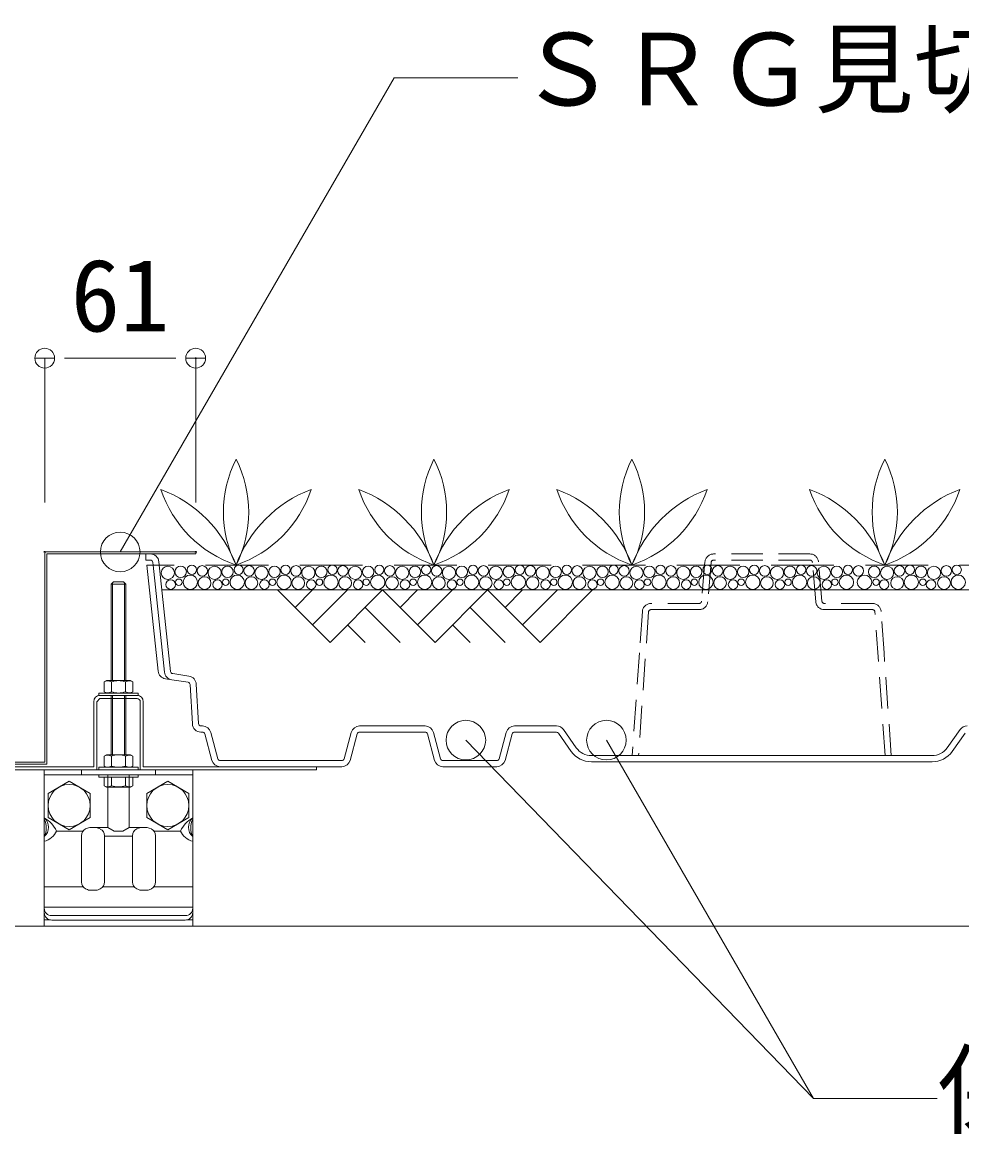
# Model space of a CAD drawing. Units: millimetres, scale not verified. Extents: x -3947 to 3947, y -2774 to 2774.
# Drawn here: x 1370.4 to 1750.1, y 1577 to 2026.6 of the extents above; entities that cross this region are included whole.
import ezdxf
from ezdxf.enums import TextEntityAlignment as Align

# ---------------------------------------------------------------- set-up
doc = ezdxf.new("R2010")
doc.units = ezdxf.units.MM
doc.header["$LTSCALE"] = 2
doc.header["$PDMODE"] = 32
doc.header["$PDSIZE"] = 0.4
doc.linetypes.add('USER1', pattern=[19.05, 12.7, -6.35])
doc.linetypes.add('USER2', pattern=[9.525, 6.35, -3.175])
for name, color, linetype, lineweight in [('0-0_0', 7, 'Continuous', 20), ('0-3_MOJI', 7, 'Continuous', 18), ('0-4_sunpo', 7, 'Continuous', 20), ('0-5_ecom', 7, 'Continuous', 20), ('0-6_KANAMONO', 4, 'Continuous', 18), ('0-7_KANAMONO_SCREW', 4, 'Continuous', 18), ('0-8_GREEN', 7, 'Continuous', 20)]:
    doc.layers.add(name, color=color, linetype=linetype, lineweight=lineweight)
doc.layers.add('0-2_DEFPOINTS', color=7, linetype='Continuous')
doc.styles.add('ＭＳ ゴシック', font='')
doc.styles.get('ＭＳ ゴシック').set_extended_font_data('MS Gothic')

# ---------------------------------------------------------------- blocks, each defined once
blk = doc.blocks.new('_Dot')
at = {"layer": '0-0_0'}
for p, q in [((-0.5, 0), (-1, 0)), ((0.25, 0), (-0.25, 0))]:
    blk.add_line(p, q, dxfattribs=at)
blk.add_circle((0, 0), 0.25, dxfattribs=at)
blk = doc.blocks.new('D17')
at = {"layer": '0-2_DEFPOINTS'}
for p in [(5636.7, 4844.048), (5575.7, 4765.725), (5636.7, 4765.725)]:
    blk.add_point(p, dxfattribs=at)
at = {"layer": '0-4_sunpo'}
for p, q in [((5575.7, 4785.725), (5575.7, 4844.048)), ((5591.7, 4844.048), (5620.7, 4844.048)), ((5636.7, 4785.725), (5636.7, 4844.048))]:
    blk.add_line(p, q, dxfattribs=at)
at = {"layer": '0-4_sunpo', "xscale": 16, "yscale": 16, "rotation": 180}
blk.add_blockref('_Dot', (5575.7, 4844.048), dxfattribs=at)
at = {"layer": '0-4_sunpo', "xscale": 16, "yscale": 16}
blk.add_blockref('_Dot', (5636.7, 4844.048), dxfattribs=at)
at = {"layer": '0-4_sunpo', "style": 'ＭＳ ゴシック'}
blk.add_text('61', height=29.33, dxfattribs=at).set_placement((5586.2, 4846.048), align=Align.BOTTOM_LEFT)
blk = doc.blocks.new('D18')
at = {"layer": '0-2_DEFPOINTS'}
for p in [(5463.864, 4765.725), (5575.7, 4765.725), (5524.7, 4680.725)]:
    blk.add_point(p, dxfattribs=at)
at = {"layer": '0-4_sunpo'}
for p, q in [((5555.7, 4765.725), (5463.864, 4765.725)), ((5463.864, 4696.725), (5463.864, 4749.725)), ((5504.7, 4680.725), (5463.864, 4680.725))]:
    blk.add_line(p, q, dxfattribs=at)
at = {"layer": '0-4_sunpo', "xscale": 16, "yscale": 16}
for p, rotation in [((5463.864, 4765.725), 90), ((5463.864, 4680.725), 270)]:
    blk.add_blockref('_Dot', p, dxfattribs=dict(at, rotation=rotation))
at = {"layer": '0-4_sunpo', "style": 'ＭＳ ゴシック'}
blk.add_text('85', height=29.33, rotation=90, dxfattribs=at).set_placement((5461.864, 4703.225), align=Align.BOTTOM_LEFT)

msp = doc.modelspace()

# ---------------------------------------------------------------- linework, layer by layer
at = {"layer": '0-3_MOJI'}
for p, q in [((1409.999, 1812.497), (1520.673, 2004.189)), ((1520.673, 2004.189), (1570.673, 2004.189)), ((1549.714, 1736.467), (1690.156, 1591.578)), ((1606.504, 1736.467), (1690.156, 1591.578)), ((1690.156, 1591.578), (1740.156, 1591.578))]:
    msp.add_line(p, q, dxfattribs=at)
for centre in [(1409.999, 1812.497), (1549.714, 1736.467), (1606.504, 1736.467)]:
    msp.add_circle(centre, 8, dxfattribs=at)
at = {"layer": '0-5_ecom'}
for p, q in [((1425.659, 1808.566), (1430.359, 1764.226)), ((1888.796, 1797.197), (1426.864, 1797.197)), ((1473.612, 1797.197), (1494.825, 1775.984)), ((1487.754, 1797.197), (1480.683, 1790.126)), ((1501.896, 1797.197), (1487.754, 1783.055)), ((1516.038, 1797.197), (1494.825, 1775.984)), ((1516.038, 1797.197), (1537.251, 1775.984)), ((1530.18, 1797.197), (1523.109, 1790.126)), ((1544.322, 1797.197), (1530.18, 1783.055)), ((1558.465, 1797.197), (1537.251, 1775.984)), ((1558.465, 1797.197), (1579.678, 1775.984)), ((1572.607, 1797.197), (1565.536, 1790.126)), ((1586.749, 1797.197), (1572.607, 1783.055)), ((1600.891, 1797.197), (1579.678, 1775.984)), ((1508.967, 1790.126), (1523.109, 1775.984)), ((1551.394, 1790.126), (1565.536, 1775.984)), ((1501.896, 1783.055), (1508.967, 1775.984)), ((1544.323, 1783.055), (1551.394, 1775.984)), ((1431.198, 1763.343), (1437.793, 1762.301)), ((1430.807, 1760.874), (1428.251, 1761.278)), ((1437.403, 1759.832), (1430.807, 1760.874)), ((1439.151, 1742.998), (1438.245, 1758.901)), ((1440.741, 1759.043), (1441.647, 1743.14)), ((1442.645, 1742.197), (1443.232, 1742.197)), ((1506.767, 1742.197), (1533.232, 1742.197)), ((1569.367, 1742.197), (1586.282, 1742.197)), ((1589.138, 1740.72), (1594.35, 1733.362)), ((1744.248, 1733.362), (1749.46, 1740.72)), ((1443.232, 1739.697), (1442.645, 1739.697)), ((1447.055, 1728.291), (1444.198, 1738.956)), ((1446.613, 1739.603), (1449.47, 1728.938)), ((1500.528, 1728.938), (1503.386, 1739.603)), ((1505.801, 1738.956), (1502.943, 1728.291)), ((1533.232, 1739.697), (1506.766, 1739.697)), ((1537.055, 1728.291), (1534.198, 1738.956)), ((1536.613, 1739.603), (1539.47, 1728.938)), ((1563.128, 1728.938), (1565.986, 1739.603)), ((1568.401, 1738.956), (1565.543, 1728.291)), ((1586.282, 1739.697), (1569.366, 1739.697)), ((1592.31, 1731.917), (1587.098, 1739.275)), ((1751.5, 1739.275), (1746.288, 1731.917)), ((1450.436, 1728.197), (1499.562, 1728.197)), ((1540.436, 1728.197), (1562.162, 1728.197)), ((1600.47, 1730.197), (1738.128, 1730.197)), ((1738.128, 1727.697), (1600.47, 1727.697)), ((1499.562, 1725.697), (1450.436, 1725.697)), ((1562.162, 1725.697), (1540.436, 1725.697))]:
    msp.add_line(p, q, dxfattribs=at)
at = {"layer": '0-5_ecom', "linetype": 'USER2'}
for p, q in [((1646.352, 1808.498), (1644.982, 1792.611)), ((1648.843, 1808.283), (1647.472, 1792.396)), ((1688.759, 1811.697), (1649.839, 1811.697)), ((1688.759, 1809.197), (1649.839, 1809.197)), ((1691.126, 1792.396), (1689.755, 1808.283)), ((1693.617, 1792.611), (1692.246, 1808.498)), ((1643.985, 1791.697), (1624.532, 1791.697)), ((1714.066, 1791.697), (1694.613, 1791.697)), ((1623.535, 1788.266), (1619.474, 1730.197)), ((1719.124, 1730.197), (1715.064, 1788.266))]:
    msp.add_line(p, q, dxfattribs=at)
at = {"layer": '0-5_ecom', "color": 3, "linetype": 'USER1', "lineweight": 18}
msp.add_line((1888.971, 1807.197), (1423.29, 1807.197), dxfattribs=at)
at = {"layer": '0-5_ecom'}
for points in [[(1422.179, 1809.197), (1420.299, 1809.197), (1420.299, 1811.697), (1422.179, 1811.697)], [(1427.873, 1763.962), (1423.29, 1807.197), (1423.173, 1808.302)], [(1425.316, 1764.366), (1420.776, 1807.197), (1423.29, 1807.197)]]:
    msp.add_lwpolyline(points, dxfattribs=at)
at = {"layer": '0-5_ecom', "linetype": 'USER2'}
for points in [[(1621.041, 1788.441), (1619.87, 1771.697), (1616.968, 1730.197)], [(1643.985, 1789.197), (1635.552, 1789.197), (1624.532, 1789.197)], [(1714.066, 1789.197), (1703.047, 1789.197), (1694.613, 1789.197)], [(1721.63, 1730.197), (1718.729, 1771.697), (1717.558, 1788.441)]]:
    msp.add_lwpolyline(points, dxfattribs=at)
at = {"layer": '0-5_ecom'}
for centre, radius in [((1429.217, 1804.054), 2.658), ((1434.44, 1804.465), 2.322), ((1438.343, 1800.283), 2.903), ((1438.945, 1805.305), 1.865), ((1443.164, 1804.866), 2.127), ((1448.159, 1804.054), 2.658), ((1453.383, 1804.465), 2.322), ((1457.286, 1800.283), 2.903), ((1457.887, 1805.305), 1.865), ((1462.106, 1804.866), 2.127), ((1467.102, 1804.054), 2.658), ((1472.325, 1804.465), 2.322), ((1476.229, 1800.283), 2.903), ((1476.83, 1805.305), 1.865), ((1481.049, 1804.866), 2.127), ((1486.045, 1804.054), 2.658), ((1491.268, 1804.465), 2.322), ((1495.172, 1800.283), 2.903), ((1495.773, 1805.305), 1.865), ((1499.992, 1804.866), 2.127), ((1504.988, 1804.054), 2.658), ((1510.211, 1804.465), 2.322), ((1514.114, 1800.283), 2.903), ((1514.716, 1805.305), 1.865), ((1518.935, 1804.866), 2.127), ((1523.93, 1804.054), 2.658), ((1529.154, 1804.465), 2.322), ((1533.057, 1800.283), 2.903), ((1533.658, 1805.305), 1.865), ((1537.877, 1804.866), 2.127), ((1542.873, 1804.054), 2.658), ((1548.096, 1804.465), 2.322), ((1552, 1800.283), 2.903), ((1552.601, 1805.305), 1.865), ((1556.82, 1804.866), 2.127), ((1561.816, 1804.054), 2.658), ((1567.039, 1804.465), 2.322), ((1570.943, 1800.283), 2.903), ((1571.544, 1805.305), 1.865), ((1575.763, 1804.866), 2.127), ((1580.759, 1804.054), 2.658), ((1585.982, 1804.465), 2.322), ((1589.885, 1800.283), 2.903), ((1590.487, 1805.305), 1.865), ((1594.706, 1804.866), 2.127), ((1599.701, 1804.054), 2.658), ((1604.925, 1804.465), 2.322), ((1608.828, 1800.283), 2.903), ((1609.429, 1805.305), 1.865), ((1613.648, 1804.866), 2.127), ((1618.644, 1804.054), 2.658), ((1623.867, 1804.465), 2.322), ((1627.771, 1800.283), 2.903), ((1628.372, 1805.305), 1.865), ((1632.591, 1804.866), 2.127), ((1637.587, 1804.054), 2.658), ((1642.81, 1804.465), 2.322), ((1646.714, 1800.283), 2.903), ((1647.315, 1805.305), 1.865), ((1651.534, 1804.866), 2.127), ((1656.53, 1804.054), 2.658), ((1661.753, 1804.465), 2.322), ((1665.656, 1800.283), 2.903), ((1666.258, 1805.305), 1.865), ((1670.477, 1804.866), 2.127), ((1675.472, 1804.054), 2.658), ((1680.696, 1804.465), 2.322), ((1684.599, 1800.283), 2.903), ((1685.2, 1805.305), 1.865), ((1689.419, 1804.866), 2.127), ((1694.415, 1804.054), 2.658), ((1699.638, 1804.465), 2.322), ((1703.542, 1800.283), 2.903), ((1704.143, 1805.305), 1.865), ((1708.362, 1804.866), 2.127), ((1710.827, 1800.283), 2.903), ((1714.731, 1804.465), 2.322), ((1719.954, 1804.054), 2.658), ((1724.95, 1804.866), 2.127), ((1729.77, 1800.283), 2.903), ((1729.169, 1805.305), 1.865), ((1733.674, 1804.465), 2.322), ((1738.897, 1804.054), 2.658), ((1743.893, 1804.866), 2.127), ((1748.713, 1800.283), 2.903), ((1748.112, 1805.305), 1.865), ((1430.389, 1799.322), 1.925), ((1433.68, 1800.265), 1.311), ((1444.079, 1799.922), 2.579), ((1449.332, 1799.322), 1.925), ((1452.623, 1800.265), 1.311), ((1463.022, 1799.922), 2.579), ((1468.275, 1799.322), 1.925), ((1471.565, 1800.265), 1.311), ((1481.965, 1799.922), 2.579), ((1487.217, 1799.322), 1.925), ((1490.508, 1800.265), 1.311), ((1500.908, 1799.922), 2.579), ((1506.16, 1799.322), 1.925), ((1509.451, 1800.265), 1.311), ((1519.85, 1799.922), 2.579), ((1525.103, 1799.322), 1.925), ((1528.394, 1800.265), 1.311), ((1538.793, 1799.922), 2.579), ((1544.046, 1799.322), 1.925), ((1547.336, 1800.265), 1.311), ((1557.736, 1799.922), 2.579), ((1562.988, 1799.322), 1.925), ((1566.279, 1800.265), 1.311), ((1576.679, 1799.922), 2.579), ((1581.931, 1799.322), 1.925), ((1585.222, 1800.265), 1.311), ((1595.621, 1799.922), 2.579), ((1600.874, 1799.322), 1.925), ((1604.165, 1800.265), 1.311), ((1614.564, 1799.922), 2.579), ((1619.817, 1799.322), 1.925), ((1623.107, 1800.265), 1.311), ((1633.507, 1799.922), 2.579), ((1638.759, 1799.322), 1.925), ((1642.05, 1800.265), 1.311), ((1652.45, 1799.922), 2.579), ((1657.702, 1799.322), 1.925), ((1660.993, 1800.265), 1.311), ((1671.392, 1799.922), 2.579), ((1676.645, 1799.322), 1.925), ((1679.936, 1800.265), 1.311), ((1690.335, 1799.922), 2.579), ((1695.588, 1799.322), 1.925), ((1698.878, 1800.265), 1.311), ((1715.491, 1800.265), 1.311), ((1718.782, 1799.322), 1.925), ((1724.034, 1799.922), 2.579), ((1734.434, 1800.265), 1.311), ((1737.725, 1799.322), 1.925), ((1742.977, 1799.922), 2.579)]:
    msp.add_circle(centre, radius, dxfattribs=at)
for centre, radius, start, end in [((1422.179, 1808.197), 3.5, 6.05076, 90), ((1422.179, 1808.197), 1, 6.05058, 90), ((1428.797, 1764.735), 3.5, 186.05076, 261.02313), ((1431.354, 1764.331), 3.5, 186.05076, 261.02313), ((1431.354, 1764.331), 1, 186.05076, 261.02311), ((1437.247, 1758.844), 1, 3.25935, 81.02313), ((1437.247, 1758.844), 3.5, 3.25935, 81.02311), ((1442.645, 1743.197), 3.5, 183.25935, 270), ((1442.645, 1743.197), 1, 183.25935, 270), ((1443.232, 1738.697), 3.5, 15.00004, 90), ((1506.767, 1738.697), 3.5, 90, 164.99996), ((1533.232, 1738.697), 3.5, 15.00004, 90), ((1569.367, 1738.697), 3.5, 90, 164.99996), ((1586.282, 1738.697), 3.5, 35.31126, 90), ((1752.316, 1738.697), 3.5, 90, 144.68874), ((1443.232, 1738.697), 1, 14.99997, 90), ((1506.766, 1738.697), 1, 90, 165.00003), ((1533.232, 1738.697), 1, 14.99997, 90), ((1569.366, 1738.697), 1, 90, 165.00003), ((1586.282, 1738.697), 1, 35.31121, 90), ((1600.47, 1737.697), 10, 215.31121, 270), ((1600.47, 1737.697), 7.5, 215.31126, 270), ((1738.128, 1737.697), 7.5, 270, 324.68874), ((1738.128, 1737.697), 10, 270, 324.68879), ((1450.436, 1729.197), 3.5, 194.99997, 270), ((1450.436, 1729.197), 1, 195.00004, 270), ((1499.562, 1729.197), 1, 270, 344.99996), ((1499.562, 1729.197), 3.5, 270, 345.00003), ((1540.436, 1729.197), 3.5, 194.99997, 270), ((1540.436, 1729.197), 1, 195.00004, 270), ((1562.162, 1729.197), 1, 270, 344.99996), ((1562.162, 1729.197), 3.5, 270, 345.00003)]:
    msp.add_arc(centre, radius, start, end, dxfattribs=at)
at = {"layer": '0-5_ecom', "linetype": 'USER2'}
for centre, radius, start, end in [((1649.839, 1808.197), 3.5, 90, 175.06815), ((1649.839, 1808.197), 1, 90, 175.06819), ((1688.759, 1808.197), 3.5, 4.93185, 90), ((1688.759, 1808.197), 1, 4.93181, 90), ((1624.532, 1788.197), 3.5, 90, 175.99999), ((1643.985, 1792.697), 1, 270, 355.06815), ((1643.985, 1792.697), 3.5, 270, 355.06819), ((1694.613, 1792.697), 3.5, 184.93181, 270), ((1694.613, 1792.697), 1, 184.93185, 270), ((1714.066, 1788.197), 3.5, 4.00001, 90), ((1624.532, 1788.197), 1, 90, 176), ((1714.066, 1788.197), 1, 4, 90)]:
    msp.add_arc(centre, radius, start, end, dxfattribs=at)
at = {"layer": '0-6_KANAMONO'}
for p, q in [((1416.799, 1754.497), (1401.799, 1754.497)), ((1401.799, 1753.297), (1416.799, 1753.297)), ((1379.299, 1661.271), (1379.299, 1724.497)), ((1379.299, 1722.497), (1439.299, 1722.497)), ((1394.349, 1724.497), (1394.349, 1722.497)), ((1405.049, 1722.497), (1405.049, 1701.132)), ((1413.549, 1722.497), (1413.549, 1701.132)), ((1424.249, 1724.497), (1424.249, 1722.497)), ((1384.199, 1699.732), (1394.964, 1699.732)), ((1393.896, 1699.732), (1394.299, 1699.732)), ((1395.995, 1700.551), (1396.787, 1700.933)), ((1397.657, 1701.132), (1405.049, 1701.132)), ((1401.106, 1700.939), (1401.935, 1700.546)), ((1405.049, 1701.132), (1407.499, 1699.697)), ((1407.499, 1699.697), (1411.099, 1699.697)), ((1413.549, 1701.132), (1411.099, 1699.697)), ((1413.549, 1701.132), (1420.899, 1701.132)), ((1416.645, 1700.551), (1417.437, 1700.933)), ((1421.756, 1700.939), (1422.585, 1700.546)), ((1423.623, 1699.732), (1434.399, 1699.732)), ((1394.299, 1679.115), (1394.299, 1697.849)), ((1403.649, 1697.835), (1403.649, 1697.697)), ((1403.649, 1697.697), (1414.949, 1697.697)), ((1403.649, 1697.697), (1403.649, 1679.129)), ((1414.949, 1697.849), (1414.949, 1697.697)), ((1414.949, 1697.697), (1414.949, 1679.115)), ((1424.299, 1697.835), (1424.299, 1679.129)), ((1379.299, 1677.232), (1394.964, 1677.232)), ((1402.973, 1677.232), (1415.614, 1677.232)), ((1423.623, 1677.232), (1439.299, 1677.232)), ((1395.995, 1676.414), (1396.787, 1676.031)), ((1397.657, 1675.832), (1400.249, 1675.832)), ((1401.106, 1676.026), (1401.935, 1676.419)), ((1416.645, 1676.414), (1417.437, 1676.031)), ((1418.307, 1675.832), (1420.899, 1675.832)), ((1421.756, 1676.026), (1422.585, 1676.419)), ((1439.299, 1668.932), (1379.299, 1668.932)), ((1379.299, 1663.771), (1381.82, 1663.771)), ((1382.299, 1665.532), (1436.299, 1665.532)), ((1436.299, 1663.732), (1382.299, 1663.732)), ((1436.778, 1663.771), (1439.299, 1663.771)), ((2059.299, 1661.271), (1259.299, 1661.271)), ((1379.299, 1661.271), (1439.299, 1661.271))]:
    msp.add_line(p, q, dxfattribs=at)
for points in [[(1328.499, 1727.497), (1379.499, 1727.497), (1379.499, 1812.497), (1440.499, 1812.497), (1440.499, 1811.697), (1380.299, 1811.697), (1380.299, 1726.697), (1329.299, 1726.697), (1329.299, 1707.497), (1328.499, 1707.497)], [(1401.299, 1754.497), (1417.299, 1754.497), (1417.299, 1755.497), (1401.299, 1755.497)], [(1401.299, 1724.497), (1417.299, 1724.497), (1417.299, 1725.497), (1401.299, 1725.497)], [(1401.299, 1721.497), (1417.299, 1721.497), (1417.299, 1722.497), (1401.299, 1722.497)], [(1380.849, 1705.126), (1380.849, 1714.941), (1389.349, 1719.849), (1397.849, 1714.941), (1397.849, 1705.126), (1389.349, 1700.219)], [(1420.749, 1705.126), (1420.749, 1714.941), (1429.249, 1719.849), (1437.749, 1714.941), (1437.749, 1705.126), (1429.249, 1700.219)]]:
    msp.add_lwpolyline(points, close=True, dxfattribs=at)
for points in [[(1399.299, 1751.997), (1399.299, 1725.697), (1329.299, 1725.697), (1329.299, 1724.497), (1400.499, 1724.497), (1400.499, 1751.997), (1401.799, 1753.297)], [(1418.099, 1751.997), (1418.099, 1724.497), (1489.299, 1724.497), (1489.299, 1725.697), (1419.299, 1725.697), (1419.299, 1751.997)], [(1379.299, 1724.497), (1439.299, 1724.497), (1439.299, 1661.271)]]:
    msp.add_lwpolyline(points, dxfattribs=at)
for centre in [(1389.349, 1710.034), (1429.249, 1710.034)]:
    msp.add_circle(centre, 8.5, dxfattribs=at)
for centre, radius, start, end in [((1401.799, 1751.997), 2.5, 90, 180), ((1416.799, 1751.997), 2.5, 0, 90), ((1416.799, 1751.997), 1.3, 360, 90), ((1374.079, 1695.226), 11.078, 24.00558, 61.88861), ((1375.924, 1701.233), 5.055, 311.88798, 48.11202), ((1372.05, 1700.983), 8.055, 334.14214, 25.85786), ((1444.519, 1695.226), 11.078, 118.11139, 155.99442), ((1442.674, 1701.233), 5.055, 131.88798, 228.11202), ((1446.548, 1700.983), 8.055, 154.14214, 205.85786), ((1377.616, 1702.521), 7.149, 283.6173, 337.04386), ((1397.299, 1697.849), 3, 115.76933, 180), ((1397.657, 1699.132), 2, 90, 115.76933), ((1400.249, 1699.132), 2, 64.61209, 90), ((1400.649, 1697.835), 3, 0, 64.61209), ((1417.949, 1697.849), 3, 115.76933, 180), ((1418.307, 1699.132), 2, 90, 115.76933), ((1420.899, 1699.132), 2, 64.61209, 90), ((1421.299, 1697.835), 3, 0, 64.61209), ((1440.982, 1702.521), 7.149, 202.95614, 256.3827), ((1397.299, 1679.115), 3, 180, 244.23067), ((1400.649, 1679.129), 3, 295.38791, 360), ((1417.949, 1679.115), 3, 180, 244.23067), ((1421.299, 1679.129), 3, 295.38791, 360), ((1397.657, 1677.832), 2, 244.23067, 270), ((1400.249, 1677.832), 2, 270, 295.38791), ((1418.307, 1677.832), 2, 244.23067, 270), ((1420.899, 1677.832), 2, 270, 295.38791), ((1382.299, 1668.532), 3, 180, 270), ((1436.299, 1668.532), 3, 270, 0), ((1382.299, 1666.732), 3, 180, 270), ((1436.299, 1666.732), 3, 270, 0)]:
    msp.add_arc(centre, radius, start, end, dxfattribs=at)
at = {"layer": '0-7_KANAMONO_SCREW'}
for p, q in [((1406.299, 1799.497), (1407.299, 1800.497)), ((1406.299, 1760.497), (1406.299, 1799.497)), ((1412.299, 1799.497), (1406.299, 1799.497)), ((1406.899, 1760.497), (1406.899, 1800.097)), ((1411.299, 1800.497), (1407.299, 1800.497)), ((1412.299, 1799.497), (1411.299, 1800.497)), ((1411.699, 1760.497), (1411.699, 1800.097)), ((1412.299, 1760.497), (1412.299, 1799.497)), ((1406.412, 1759.992), (1406.412, 1756.001)), ((1412.186, 1759.992), (1412.186, 1756.001)), ((1406.299, 1730.497), (1406.299, 1754.497)), ((1406.899, 1730.497), (1406.899, 1754.497)), ((1411.699, 1730.497), (1411.699, 1754.497)), ((1412.299, 1730.497), (1412.299, 1754.497)), ((1406.412, 1729.992), (1406.412, 1726.001)), ((1412.186, 1729.992), (1412.186, 1726.001)), ((1403.526, 1721.497), (1403.526, 1718.001)), ((1415.073, 1721.497), (1403.526, 1721.497)), ((1404.399, 1717.497), (1403.526, 1718.001)), ((1406.412, 1721.497), (1406.412, 1718.001)), ((1412.186, 1721.497), (1412.186, 1718.001)), ((1414.199, 1717.497), (1415.073, 1718.001)), ((1415.073, 1721.497), (1415.073, 1718.001)), ((1414.199, 1717.497), (1404.399, 1717.497))]:
    msp.add_line(p, q, dxfattribs=at)
for points in [[(1415.073, 1759.992), (1414.199, 1760.497), (1404.399, 1760.497), (1403.526, 1759.992), (1403.526, 1756.001), (1404.399, 1755.497), (1414.199, 1755.497), (1415.073, 1756.001)], [(1415.073, 1729.992), (1414.199, 1730.497), (1404.399, 1730.497), (1403.526, 1729.992), (1403.526, 1726.001), (1404.399, 1725.497), (1414.199, 1725.497), (1415.073, 1726.001)]]:
    msp.add_lwpolyline(points, close=True, dxfattribs=at)
for centre, radius, start, end in [((1404.969, 1757.618), 2.779, 58.70286, 121.29714), ((1409.299, 1751.983), 8.514, 70.18081, 109.81919), ((1413.629, 1757.618), 2.779, 58.70286, 121.29714), ((1404.969, 1758.375), 2.779, 238.70286, 301.29714), ((1409.299, 1764.011), 8.514, 250.18081, 289.81919), ((1413.629, 1758.375), 2.779, 238.70286, 301.29714), ((1404.969, 1727.618), 2.779, 58.70286, 121.29714), ((1409.299, 1721.983), 8.514, 70.18081, 109.81919), ((1413.629, 1727.618), 2.779, 58.70286, 121.29714), ((1404.969, 1728.375), 2.779, 238.70286, 301.29714), ((1409.299, 1734.011), 8.514, 250.18081, 289.81919), ((1413.629, 1728.375), 2.779, 238.70286, 301.29714), ((1404.969, 1720.11), 2.556, 235.61585, 304.38415), ((1409.299, 1727.108), 9.553, 252.4121, 287.5879), ((1413.629, 1720.11), 2.556, 235.61586, 304.38415)]:
    msp.add_arc(centre, radius, start, end, dxfattribs=at)
at = {"layer": '0-8_GREEN'}
for centre, radius, start, end in [((1499.037, 1828.59), 47.326, 153.12829, 206.87401), ((1414.607, 1828.59), 47.326, 333.12599, 26.87171), ((1579.037, 1828.59), 47.326, 153.12829, 206.87401), ((1494.607, 1828.59), 47.326, 333.12599, 26.87171), ((1659.037, 1828.59), 47.326, 153.12829, 206.87401), ((1574.607, 1828.59), 47.326, 333.12599, 26.87171), ((1761.24, 1828.59), 47.326, 153.12829, 206.87401), ((1676.81, 1828.59), 47.326, 333.12599, 26.87171), ((1408.127, 1789.221), 51.907, 20.26163, 69.3585), ((1472.57, 1853.237), 48.659, 198.50209, 251.11695), ((1505.517, 1789.221), 51.907, 110.6415, 159.73837), ((1441.074, 1853.237), 48.659, 288.88305, 341.49791), ((1488.127, 1789.221), 51.907, 20.26163, 69.3585), ((1552.57, 1853.237), 48.659, 198.50209, 251.11695), ((1585.517, 1789.221), 51.907, 110.6415, 159.73837), ((1521.074, 1853.237), 48.659, 288.88305, 341.49791), ((1568.127, 1789.221), 51.907, 20.26163, 69.3585), ((1632.57, 1853.237), 48.659, 198.50209, 251.11695), ((1665.517, 1789.221), 51.907, 110.6415, 159.73837), ((1601.074, 1853.237), 48.659, 288.88305, 341.49791), ((1670.33, 1789.221), 51.907, 20.26163, 69.3585), ((1734.773, 1853.237), 48.659, 198.50209, 251.11695), ((1767.72, 1789.221), 51.907, 110.6415, 159.73837), ((1703.277, 1853.237), 48.659, 288.88305, 341.49791)]:
    msp.add_arc(centre, radius, start, end, dxfattribs=at)

# ---------------------------------------------------------------- block references
at = {"layer": '0-4_sunpo'}
for name in ['D17', 'D18']:
    msp.add_blockref(name, (-4196.2, -2953.229), dxfattribs=at)

# ---------------------------------------------------------------- texts
at = {"layer": '0-3_MOJI', "style": 'ＭＳ ゴシック'}
for s, p in [('ＳＲＧ見切り材', (1570.673, 1984.189)), ('保水部分', (1740.156, 1571.578))]:
    msp.add_text(s, height=29.33, dxfattribs=at).set_placement(p, align=Align.BOTTOM_LEFT)

doc.saveas('drawing.dxf')
